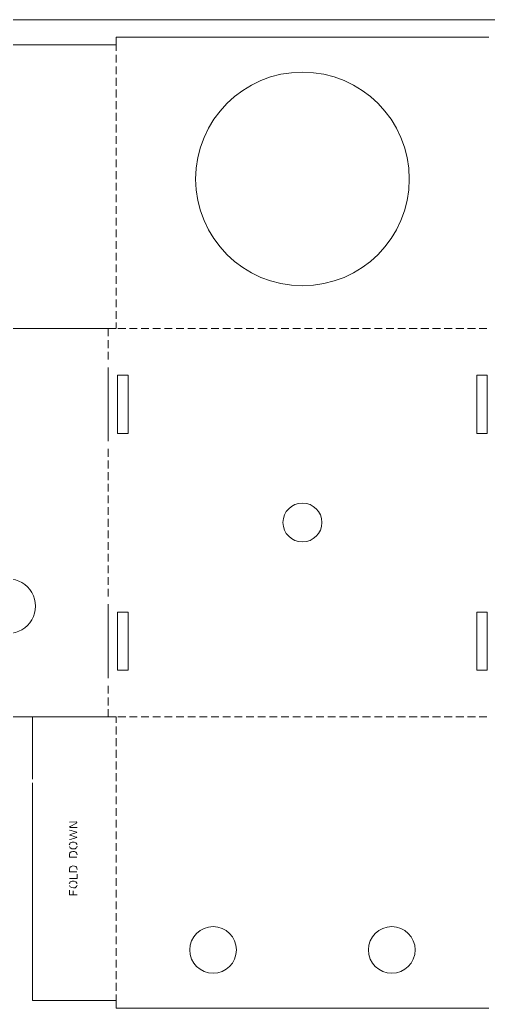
# Model space of a CAD drawing. Header units: inches. Extents: x -9 to 9, y -9 to 9.
# Drawn here: x -2.08 to 2.66, y -1.07 to 9 of the extents above; entities that cross this region are included whole.
import ezdxf

# ---------------------------------------------------------------- set-up
doc = ezdxf.new("R2010")
doc.units = ezdxf.units.IN
doc.header["$MEASUREMENT"] = 0
doc.layers.add('Layer 2', color=7, linetype='Continuous')

msp = doc.modelspace()

# ---------------------------------------------------------------- linework, layer by layer
at = {"layer": 'Layer 2', "color": 1, "lineweight": 0}
msp.add_lwpolyline([(-9, -9), (9, -9), (9, 9), (-9, 9), (-9, -9)], close=True, dxfattribs=at)
for points in [[(-1.107, 8.824), (-1.107, 8.824), (2.672, 8.824), (2.672, 8.824)], [(-1.107, 8.746), (-1.107, 8.746), (-1.107, 8.824), (-1.107, 8.824)], [(-2.229, 8.746), (-2.229, 8.746), (-1.107, 8.746), (-1.107, 8.746)], [(-1.107, 8.687), (-1.107, 8.687), (-1.107, 8.746), (-1.107, 8.746)], [(-1.107, 8.569), (-1.107, 8.569), (-1.107, 8.647), (-1.107, 8.647)], [(-1.107, 8.45), (-1.107, 8.45), (-1.107, 8.529), (-1.107, 8.529)], [(-1.107, 8.332), (-1.107, 8.332), (-1.107, 8.411), (-1.107, 8.411)], [(-1.107, 8.214), (-1.107, 8.214), (-1.107, 8.293), (-1.107, 8.293)], [(-1.107, 8.096), (-1.107, 8.096), (-1.107, 8.175), (-1.107, 8.175)], [(-1.107, 7.978), (-1.107, 7.978), (-1.107, 8.057), (-1.107, 8.057)], [(-1.107, 7.86), (-1.107, 7.86), (-1.107, 7.939), (-1.107, 7.939)], [(-1.107, 7.742), (-1.107, 7.742), (-1.107, 7.821), (-1.107, 7.821)], [(-1.107, 7.624), (-1.107, 7.624), (-1.107, 7.702), (-1.107, 7.702)], [(-1.107, 7.506), (-1.107, 7.506), (-1.107, 7.584), (-1.107, 7.584)], [(-1.107, 7.387), (-1.107, 7.387), (-1.107, 7.466), (-1.107, 7.466)], [(-1.107, 7.269), (-1.107, 7.269), (-1.107, 7.348), (-1.107, 7.348)], [(-1.107, 7.151), (-1.107, 7.151), (-1.107, 7.23), (-1.107, 7.23)], [(-1.107, 7.033), (-1.107, 7.033), (-1.107, 7.112), (-1.107, 7.112)], [(-1.107, 6.915), (-1.107, 6.915), (-1.107, 6.994), (-1.107, 6.994)], [(-1.107, 6.797), (-1.107, 6.797), (-1.107, 6.876), (-1.107, 6.876)], [(-1.107, 6.679), (-1.107, 6.679), (-1.107, 6.758), (-1.107, 6.758)], [(-1.107, 6.561), (-1.107, 6.561), (-1.107, 6.639), (-1.107, 6.639)], [(-1.107, 6.443), (-1.107, 6.443), (-1.107, 6.521), (-1.107, 6.521)], [(-1.107, 6.324), (-1.107, 6.324), (-1.107, 6.403), (-1.107, 6.403)], [(-1.107, 6.206), (-1.107, 6.206), (-1.107, 6.285), (-1.107, 6.285)], [(-1.107, 6.088), (-1.107, 6.088), (-1.107, 6.167), (-1.107, 6.167)], [(-1.107, 5.97), (-1.107, 5.97), (-1.107, 6.049), (-1.107, 6.049)], [(-1.108, 5.871), (-1.108, 5.871), (-7.092, 5.871), (-7.092, 5.871)], [(-1.186, 5.872), (-1.186, 5.872), (-1.187, 5.872), (-1.187, 5.872)], [(-1.187, 5.872), (-1.187, 5.872), (-1.187, 5.871), (-1.187, 5.871)], [(-1.186, 5.871), (-1.186, 5.871), (-1.186, 5.872), (-1.186, 5.872)], [(-1.186, 5.793), (-1.186, 5.793), (-1.186, 5.871), (-1.186, 5.871)], [(-1.107, 5.872), (-1.107, 5.872), (-1.107, 5.931), (-1.107, 5.931)], [(-1.088, 5.872), (-1.088, 5.872), (-1.009, 5.872), (-1.009, 5.872)], [(-0.97, 5.872), (-0.97, 5.872), (-0.891, 5.872), (-0.891, 5.872)], [(-0.852, 5.872), (-0.852, 5.872), (-0.773, 5.872), (-0.773, 5.872)], [(-0.734, 5.872), (-0.734, 5.872), (-0.655, 5.872), (-0.655, 5.872)], [(-0.615, 5.872), (-0.615, 5.872), (-0.537, 5.872), (-0.537, 5.872)], [(-0.497, 5.872), (-0.497, 5.872), (-0.419, 5.872), (-0.419, 5.872)], [(-0.379, 5.872), (-0.379, 5.872), (-0.3, 5.872), (-0.3, 5.872)], [(-0.261, 5.872), (-0.261, 5.872), (-0.182, 5.872), (-0.182, 5.872)], [(-0.143, 5.872), (-0.143, 5.872), (-0.064, 5.872), (-0.064, 5.872)], [(-0.025, 5.872), (-0.025, 5.872), (0.054, 5.872), (0.054, 5.872)], [(0.093, 5.872), (0.093, 5.872), (0.172, 5.872), (0.172, 5.872)], [(0.211, 5.872), (0.211, 5.872), (0.29, 5.872), (0.29, 5.872)], [(0.329, 5.872), (0.329, 5.872), (0.408, 5.872), (0.408, 5.872)], [(0.448, 5.872), (0.448, 5.872), (0.526, 5.872), (0.526, 5.872)], [(0.566, 5.872), (0.566, 5.872), (0.644, 5.872), (0.644, 5.872)], [(0.684, 5.872), (0.684, 5.872), (0.763, 5.872), (0.763, 5.872)], [(0.802, 5.872), (0.802, 5.872), (0.881, 5.872), (0.881, 5.872)], [(0.92, 5.872), (0.92, 5.872), (0.999, 5.872), (0.999, 5.872)], [(1.038, 5.872), (1.038, 5.872), (1.117, 5.872), (1.117, 5.872)], [(1.156, 5.872), (1.156, 5.872), (1.235, 5.872), (1.235, 5.872)], [(1.274, 5.872), (1.274, 5.872), (1.353, 5.872), (1.353, 5.872)], [(1.392, 5.872), (1.392, 5.872), (1.471, 5.872), (1.471, 5.872)], [(1.511, 5.872), (1.511, 5.872), (1.589, 5.872), (1.589, 5.872)], [(1.629, 5.872), (1.629, 5.872), (1.707, 5.872), (1.707, 5.872)], [(1.747, 5.872), (1.747, 5.872), (1.826, 5.872), (1.826, 5.872)], [(1.865, 5.872), (1.865, 5.872), (1.944, 5.872), (1.944, 5.872)], [(1.983, 5.872), (1.983, 5.872), (2.062, 5.872), (2.062, 5.872)], [(2.101, 5.872), (2.101, 5.872), (2.18, 5.872), (2.18, 5.872)], [(2.219, 5.872), (2.219, 5.872), (2.298, 5.872), (2.298, 5.872)], [(2.337, 5.872), (2.337, 5.872), (2.416, 5.872), (2.416, 5.872)], [(2.455, 5.872), (2.455, 5.872), (2.534, 5.872), (2.534, 5.872)], [(2.574, 5.872), (2.574, 5.872), (2.652, 5.872), (2.652, 5.872)], [(-1.186, 5.674), (-1.186, 5.674), (-1.186, 5.753), (-1.186, 5.753)], [(-1.187, 5.576), (-1.187, 5.576), (-1.186, 5.576), (-1.186, 5.576)], [(-1.186, 5.556), (-1.186, 5.556), (-1.186, 5.635), (-1.186, 5.635)], [(-1.187, 5.478), (-1.187, 5.478), (-1.187, 4.73), (-1.187, 4.73)], [(-1.091, 5.399), (-1.091, 5.399), (-0.985, 5.399), (-0.985, 5.399)], [(-1.091, 5.399), (-1.091, 5.399), (-1.091, 4.809), (-1.091, 4.809)], [(-0.985, 4.809), (-0.985, 4.809), (-0.985, 5.399), (-0.985, 5.399)], [(2.549, 5.399), (2.549, 5.399), (2.655, 5.399), (2.655, 5.399)], [(2.549, 4.809), (2.549, 4.809), (2.549, 5.399), (2.549, 5.399)], [(2.655, 5.399), (2.655, 5.399), (2.655, 4.809), (2.655, 4.809)], [(-0.985, 4.809), (-0.985, 4.809), (-1.091, 4.809), (-1.091, 4.809)], [(2.655, 4.809), (2.655, 4.809), (2.549, 4.809), (2.549, 4.809)], [(-1.187, 4.572), (-1.187, 4.572), (-1.187, 4.651), (-1.187, 4.651)], [(-1.187, 4.454), (-1.187, 4.454), (-1.187, 4.533), (-1.187, 4.533)], [(-1.187, 4.336), (-1.187, 4.336), (-1.187, 4.415), (-1.187, 4.415)], [(-1.187, 4.218), (-1.187, 4.218), (-1.187, 4.297), (-1.187, 4.297)], [(-1.187, 4.1), (-1.187, 4.1), (-1.187, 4.178), (-1.187, 4.178)], [(-1.187, 3.982), (-1.187, 3.982), (-1.187, 4.06), (-1.187, 4.06)], [(-1.187, 3.863), (-1.187, 3.863), (-1.187, 3.942), (-1.187, 3.942)], [(-1.187, 3.745), (-1.187, 3.745), (-1.187, 3.824), (-1.187, 3.824)], [(-1.187, 3.627), (-1.187, 3.627), (-1.187, 3.706), (-1.187, 3.706)], [(-1.187, 3.509), (-1.187, 3.509), (-1.187, 3.588), (-1.187, 3.588)], [(-1.187, 3.391), (-1.187, 3.391), (-1.187, 3.47), (-1.187, 3.47)], [(-1.187, 3.273), (-1.187, 3.273), (-1.187, 3.352), (-1.187, 3.352)], [(-1.187, 3.155), (-1.187, 3.155), (-1.187, 3.234), (-1.187, 3.234)], [(-1.187, 3.076), (-1.187, 3.076), (-1.187, 2.328), (-1.187, 2.328)], [(-1.091, 2.998), (-1.091, 2.998), (-1.091, 2.407), (-1.091, 2.407)], [(-1.091, 2.998), (-1.091, 2.998), (-0.985, 2.998), (-0.985, 2.998)], [(-0.985, 2.407), (-0.985, 2.407), (-0.985, 2.998), (-0.985, 2.998)], [(2.549, 2.998), (2.549, 2.998), (2.655, 2.998), (2.655, 2.998)], [(2.549, 2.407), (2.549, 2.407), (2.549, 2.998), (2.549, 2.998)], [(2.655, 2.998), (2.655, 2.998), (2.655, 2.407), (2.655, 2.407)], [(-0.985, 2.407), (-0.985, 2.407), (-1.091, 2.407), (-1.091, 2.407)], [(2.655, 2.407), (2.655, 2.407), (2.549, 2.407), (2.549, 2.407)], [(-1.186, 2.171), (-1.186, 2.171), (-1.186, 2.249), (-1.186, 2.249)], [(-1.186, 2.052), (-1.186, 2.052), (-1.186, 2.131), (-1.186, 2.131)], [(-1.107, 1.935), (-1.107, 1.935), (-7.092, 1.934), (-7.092, 1.934)], [(-1.954, 1.305), (-1.954, 1.305), (-1.954, 1.935), (-1.954, 1.935)], [(-1.187, 1.954), (-1.187, 1.954), (-1.186, 1.954), (-1.186, 1.954)], [(-1.187, 1.934), (-1.187, 1.934), (-1.187, 1.934), (-1.187, 1.934)], [(-1.186, 1.934), (-1.186, 1.934), (-1.186, 2.013), (-1.186, 2.013)], [(-1.186, 1.935), (-1.186, 1.935), (-1.186, 1.935), (-1.186, 1.935)], [(-1.107, 1.876), (-1.107, 1.876), (-1.107, 1.935), (-1.107, 1.935)], [(-1.088, 1.935), (-1.088, 1.935), (-1.009, 1.935), (-1.009, 1.935)], [(-0.97, 1.935), (-0.97, 1.935), (-0.891, 1.935), (-0.891, 1.935)], [(-0.852, 1.935), (-0.852, 1.935), (-0.773, 1.935), (-0.773, 1.935)], [(-0.734, 1.935), (-0.734, 1.935), (-0.655, 1.935), (-0.655, 1.935)], [(-0.615, 1.935), (-0.615, 1.935), (-0.537, 1.935), (-0.537, 1.935)], [(-0.497, 1.935), (-0.497, 1.935), (-0.419, 1.935), (-0.419, 1.935)], [(-0.379, 1.935), (-0.379, 1.935), (-0.3, 1.935), (-0.3, 1.935)], [(-0.261, 1.935), (-0.261, 1.935), (-0.182, 1.935), (-0.182, 1.935)], [(-0.143, 1.935), (-0.143, 1.935), (-0.064, 1.935), (-0.064, 1.935)], [(-0.025, 1.935), (-0.025, 1.935), (0.054, 1.935), (0.054, 1.935)], [(0.093, 1.935), (0.093, 1.935), (0.172, 1.935), (0.172, 1.935)], [(0.211, 1.935), (0.211, 1.935), (0.29, 1.935), (0.29, 1.935)], [(0.329, 1.935), (0.329, 1.935), (0.408, 1.935), (0.408, 1.935)], [(0.448, 1.935), (0.448, 1.935), (0.526, 1.935), (0.526, 1.935)], [(0.566, 1.935), (0.566, 1.935), (0.644, 1.935), (0.644, 1.935)], [(0.684, 1.935), (0.684, 1.935), (0.763, 1.935), (0.763, 1.935)], [(0.802, 1.935), (0.802, 1.935), (0.881, 1.935), (0.881, 1.935)], [(0.92, 1.935), (0.92, 1.935), (0.999, 1.935), (0.999, 1.935)], [(1.038, 1.935), (1.038, 1.935), (1.117, 1.935), (1.117, 1.935)], [(1.156, 1.935), (1.156, 1.935), (1.235, 1.935), (1.235, 1.935)], [(1.274, 1.935), (1.274, 1.935), (1.353, 1.935), (1.353, 1.935)], [(1.392, 1.935), (1.392, 1.935), (1.471, 1.935), (1.471, 1.935)], [(1.511, 1.935), (1.511, 1.935), (1.589, 1.935), (1.589, 1.935)], [(1.629, 1.935), (1.629, 1.935), (1.707, 1.935), (1.707, 1.935)], [(1.747, 1.935), (1.747, 1.935), (1.826, 1.935), (1.826, 1.935)], [(1.865, 1.935), (1.865, 1.935), (1.944, 1.935), (1.944, 1.935)], [(1.983, 1.935), (1.983, 1.935), (2.062, 1.935), (2.062, 1.935)], [(2.101, 1.935), (2.101, 1.935), (2.18, 1.935), (2.18, 1.935)], [(2.219, 1.935), (2.219, 1.935), (2.298, 1.935), (2.298, 1.935)], [(2.337, 1.935), (2.337, 1.935), (2.416, 1.935), (2.416, 1.935)], [(2.455, 1.935), (2.455, 1.935), (2.534, 1.935), (2.534, 1.935)], [(2.574, 1.935), (2.574, 1.935), (2.652, 1.935), (2.652, 1.935)], [(-1.107, 1.758), (-1.107, 1.758), (-1.107, 1.836), (-1.107, 1.836)], [(-1.107, 1.639), (-1.107, 1.639), (-1.107, 1.718), (-1.107, 1.718)], [(-1.107, 1.521), (-1.107, 1.521), (-1.107, 1.6), (-1.107, 1.6)], [(-1.107, 1.403), (-1.107, 1.403), (-1.107, 1.482), (-1.107, 1.482)], [(-1.107, 1.285), (-1.107, 1.285), (-1.107, 1.364), (-1.107, 1.364)], [(-1.954, -0.939), (-1.954, -0.939), (-1.954, 1.265), (-1.954, 1.265)], [(-1.107, 1.167), (-1.107, 1.167), (-1.107, 1.246), (-1.107, 1.246)], [(-1.107, 1.049), (-1.107, 1.049), (-1.107, 1.128), (-1.107, 1.128)], [(-1.107, 0.931), (-1.107, 0.931), (-1.107, 1.01), (-1.107, 1.01)], [(-1.107, 0.813), (-1.107, 0.813), (-1.107, 0.891), (-1.107, 0.891)], [(-1.107, 0.695), (-1.107, 0.695), (-1.107, 0.773), (-1.107, 0.773)], [(-1.107, 0.576), (-1.107, 0.576), (-1.107, 0.655), (-1.107, 0.655)], [(-1.107, 0.458), (-1.107, 0.458), (-1.107, 0.537), (-1.107, 0.537)], [(-1.107, 0.34), (-1.107, 0.34), (-1.107, 0.419), (-1.107, 0.419)], [(-1.107, 0.222), (-1.107, 0.222), (-1.107, 0.301), (-1.107, 0.301)], [(-1.541, 0.171), (-1.541, 0.159), (-1.541, 0.146), (-1.541, 0.134)], [(-1.107, 0.104), (-1.107, 0.104), (-1.107, 0.183), (-1.107, 0.183)], [(-1.107, -0.014), (-1.107, -0.014), (-1.107, 0.065), (-1.107, 0.065)], [(-1.107, -0.132), (-1.107, -0.132), (-1.107, -0.053), (-1.107, -0.053)], [(-1.107, -0.25), (-1.107, -0.25), (-1.107, -0.172), (-1.107, -0.172)], [(-1.107, -0.368), (-1.107, -0.368), (-1.107, -0.29), (-1.107, -0.29)], [(-1.107, -0.487), (-1.107, -0.487), (-1.107, -0.408), (-1.107, -0.408)], [(-1.107, -0.605), (-1.107, -0.605), (-1.107, -0.526), (-1.107, -0.526)], [(-1.107, -0.723), (-1.107, -0.723), (-1.107, -0.644), (-1.107, -0.644)], [(-1.107, -0.841), (-1.107, -0.841), (-1.107, -0.762), (-1.107, -0.762)], [(-1.107, -0.939), (-1.107, -0.939), (-1.107, -0.88), (-1.107, -0.88)], [(-1.954, -0.939), (-1.954, -0.939), (-1.107, -0.939), (-1.107, -0.939)], [(-1.107, -0.939), (-1.107, -0.939), (-1.107, -1.018), (-1.107, -1.018)], [(-1.107, -1.018), (-1.107, -1.018), (2.672, -1.018), (2.672, -1.018)]]:
    msp.add_open_spline(points, degree=3, dxfattribs=at)
for points, knots in [([(-0.3, 7.387), (-0.3, 6.79), (0.184, 6.305), (0.782, 6.305), (0.782, 6.305), (1.38, 6.305), (1.865, 6.79), (1.865, 7.387), (1.865, 7.387), (1.865, 7.985), (1.38, 8.47), (0.782, 8.47), (0.782, 8.47), (0.184, 8.47), (-0.3, 7.985), (-0.3, 7.387)], [0, 0, 0, 0, 0.2, 0.2, 0.2, 0.2, 0.4, 0.4, 0.4, 0.4, 0.6, 0.6, 0.6, 0.6, 1, 1, 1, 1]), ([(0.585, 3.905), (0.585, 3.796), (0.673, 3.708), (0.782, 3.708), (0.782, 3.708), (0.891, 3.708), (0.979, 3.796), (0.979, 3.905), (0.979, 3.905), (0.979, 4.014), (0.891, 4.102), (0.782, 4.102), (0.782, 4.102), (0.673, 4.102), (0.585, 4.014), (0.585, 3.905)], [0, 0, 0, 0, 0.2, 0.2, 0.2, 0.2, 0.4, 0.4, 0.4, 0.4, 0.6, 0.6, 0.6, 0.6, 1, 1, 1, 1]), ([(-2.198, 2.782), (-2.099, 2.782), (-2.008, 2.834), (-1.959, 2.919), (-1.959, 2.919), (-1.91, 3.005), (-1.91, 3.11), (-1.959, 3.195), (-1.959, 3.195), (-2.008, 3.28), (-2.099, 3.333), (-2.198, 3.333)], [0, 0, 0, 0, 0.25, 0.25, 0.25, 0.25, 0.5, 0.5, 0.5, 0.5, 1, 1, 1, 1]), ([(-1.502, 0.813), (-1.502, 0.813), (-1.572, 0.813), (-1.572, 0.813), (-1.572, 0.813), (-1.58, 0.812), (-1.58, 0.819), (-1.572, 0.823), (-1.572, 0.823), (-1.572, 0.823), (-1.508, 0.859), (-1.508, 0.859), (-1.508, 0.859), (-1.501, 0.863), (-1.5, 0.87), (-1.509, 0.87), (-1.509, 0.87), (-1.509, 0.87), (-1.578, 0.869), (-1.578, 0.869)], [0, 0, 0, 0, 0.166667, 0.166667, 0.166667, 0.166667, 0.333333, 0.333333, 0.333333, 0.333333, 0.5, 0.5, 0.5, 0.5, 0.666667, 0.666667, 0.666667, 0.666667, 1, 1, 1, 1]), ([(-1.577, 0.691), (-1.553, 0.698), (-1.53, 0.705), (-1.507, 0.711), (-1.507, 0.711), (-1.502, 0.713), (-1.503, 0.714), (-1.507, 0.715), (-1.507, 0.715), (-1.529, 0.722), (-1.551, 0.729), (-1.573, 0.737), (-1.573, 0.737), (-1.578, 0.738), (-1.577, 0.739), (-1.573, 0.741), (-1.573, 0.741), (-1.551, 0.748), (-1.529, 0.756), (-1.507, 0.763), (-1.507, 0.763), (-1.503, 0.764), (-1.501, 0.766), (-1.506, 0.767), (-1.506, 0.767), (-1.53, 0.774), (-1.554, 0.781), (-1.577, 0.788)], [0, 0, 0, 0, 0.125, 0.125, 0.125, 0.125, 0.25, 0.25, 0.25, 0.25, 0.375, 0.375, 0.375, 0.375, 0.5, 0.5, 0.5, 0.5, 0.625, 0.625, 0.625, 0.625, 0.75, 0.75, 0.75, 0.75, 1, 1, 1, 1]), ([(-1.58, 0.639), (-1.578, 0.646), (-1.575, 0.652), (-1.57, 0.657), (-1.57, 0.657), (-1.549, 0.675), (-1.51, 0.669), (-1.501, 0.641)], [0, 0, 0, 0, 0.333333, 0.333333, 0.333333, 0.333333, 1, 1, 1, 1]), ([(-1.501, 0.624), (-1.504, 0.613), (-1.511, 0.604), (-1.522, 0.599), (-1.522, 0.599), (-1.542, 0.591), (-1.572, 0.6), (-1.579, 0.621)], [0, 0, 0, 0, 0.333333, 0.333333, 0.333333, 0.333333, 1, 1, 1, 1]), ([(-1.502, 0.536), (-1.502, 0.554), (-1.508, 0.566), (-1.527, 0.57), (-1.527, 0.57), (-1.552, 0.576), (-1.578, 0.568), (-1.578, 0.539), (-1.578, 0.539), (-1.578, 0.532), (-1.578, 0.524), (-1.578, 0.516), (-1.578, 0.516), (-1.578, 0.511), (-1.576, 0.512), (-1.572, 0.512), (-1.572, 0.512), (-1.549, 0.512), (-1.526, 0.512), (-1.504, 0.512)], [0, 0, 0, 0, 0.166667, 0.166667, 0.166667, 0.166667, 0.333333, 0.333333, 0.333333, 0.333333, 0.5, 0.5, 0.5, 0.5, 0.666667, 0.666667, 0.666667, 0.666667, 1, 1, 1, 1]), ([(-1.502, 0.388), (-1.502, 0.406), (-1.508, 0.418), (-1.527, 0.422), (-1.527, 0.422), (-1.552, 0.428), (-1.578, 0.42), (-1.578, 0.391), (-1.578, 0.391), (-1.578, 0.384), (-1.578, 0.376), (-1.578, 0.368), (-1.578, 0.368), (-1.578, 0.363), (-1.576, 0.364), (-1.572, 0.364), (-1.572, 0.364), (-1.549, 0.364), (-1.526, 0.364), (-1.504, 0.364)], [0, 0, 0, 0, 0.166667, 0.166667, 0.166667, 0.166667, 0.333333, 0.333333, 0.333333, 0.333333, 0.5, 0.5, 0.5, 0.5, 0.666667, 0.666667, 0.666667, 0.666667, 1, 1, 1, 1]), ([(-1.579, 0.296), (-1.555, 0.296), (-1.531, 0.296), (-1.507, 0.296), (-1.507, 0.296), (-1.504, 0.296), (-1.501, 0.296), (-1.502, 0.3), (-1.502, 0.3), (-1.502, 0.313), (-1.502, 0.327), (-1.502, 0.34)], [0, 0, 0, 0, 0.25, 0.25, 0.25, 0.25, 0.5, 0.5, 0.5, 0.5, 1, 1, 1, 1]), ([(-1.58, 0.245), (-1.578, 0.251), (-1.575, 0.257), (-1.57, 0.262), (-1.57, 0.262), (-1.549, 0.28), (-1.51, 0.274), (-1.501, 0.246)], [0, 0, 0, 0, 0.333333, 0.333333, 0.333333, 0.333333, 1, 1, 1, 1]), ([(-1.501, 0.229), (-1.504, 0.218), (-1.511, 0.209), (-1.522, 0.204), (-1.522, 0.204), (-1.542, 0.196), (-1.572, 0.205), (-1.579, 0.227)], [0, 0, 0, 0, 0.333333, 0.333333, 0.333333, 0.333333, 1, 1, 1, 1]), ([(-1.502, 0.13), (-1.526, 0.13), (-1.551, 0.13), (-1.576, 0.13), (-1.576, 0.13), (-1.579, 0.13), (-1.579, 0.132), (-1.579, 0.134), (-1.579, 0.134), (-1.579, 0.149), (-1.579, 0.163), (-1.579, 0.177)], [0, 0, 0, 0, 0.25, 0.25, 0.25, 0.25, 0.5, 0.5, 0.5, 0.5, 1, 1, 1, 1]), ([(-0.359, -0.427), (-0.359, -0.558), (-0.253, -0.664), (-0.123, -0.664), (-0.123, -0.664), (0.008, -0.664), (0.113, -0.558), (0.113, -0.427), (0.113, -0.427), (0.113, -0.297), (0.008, -0.191), (-0.123, -0.191), (-0.123, -0.191), (-0.253, -0.191), (-0.359, -0.297), (-0.359, -0.427)], [0, 0, 0, 0, 0.2, 0.2, 0.2, 0.2, 0.4, 0.4, 0.4, 0.4, 0.6, 0.6, 0.6, 0.6, 1, 1, 1, 1]), ([(1.451, -0.427), (1.451, -0.558), (1.557, -0.664), (1.687, -0.664), (1.687, -0.664), (1.818, -0.664), (1.924, -0.558), (1.924, -0.427), (1.924, -0.427), (1.924, -0.297), (1.818, -0.191), (1.687, -0.191), (1.687, -0.191), (1.557, -0.191), (1.451, -0.297), (1.451, -0.427)], [0, 0, 0, 0, 0.2, 0.2, 0.2, 0.2, 0.4, 0.4, 0.4, 0.4, 0.6, 0.6, 0.6, 0.6, 1, 1, 1, 1])]:
    msp.add_open_spline(points, degree=3, knots=knots, dxfattribs=at)

doc.saveas('drawing.dxf')
